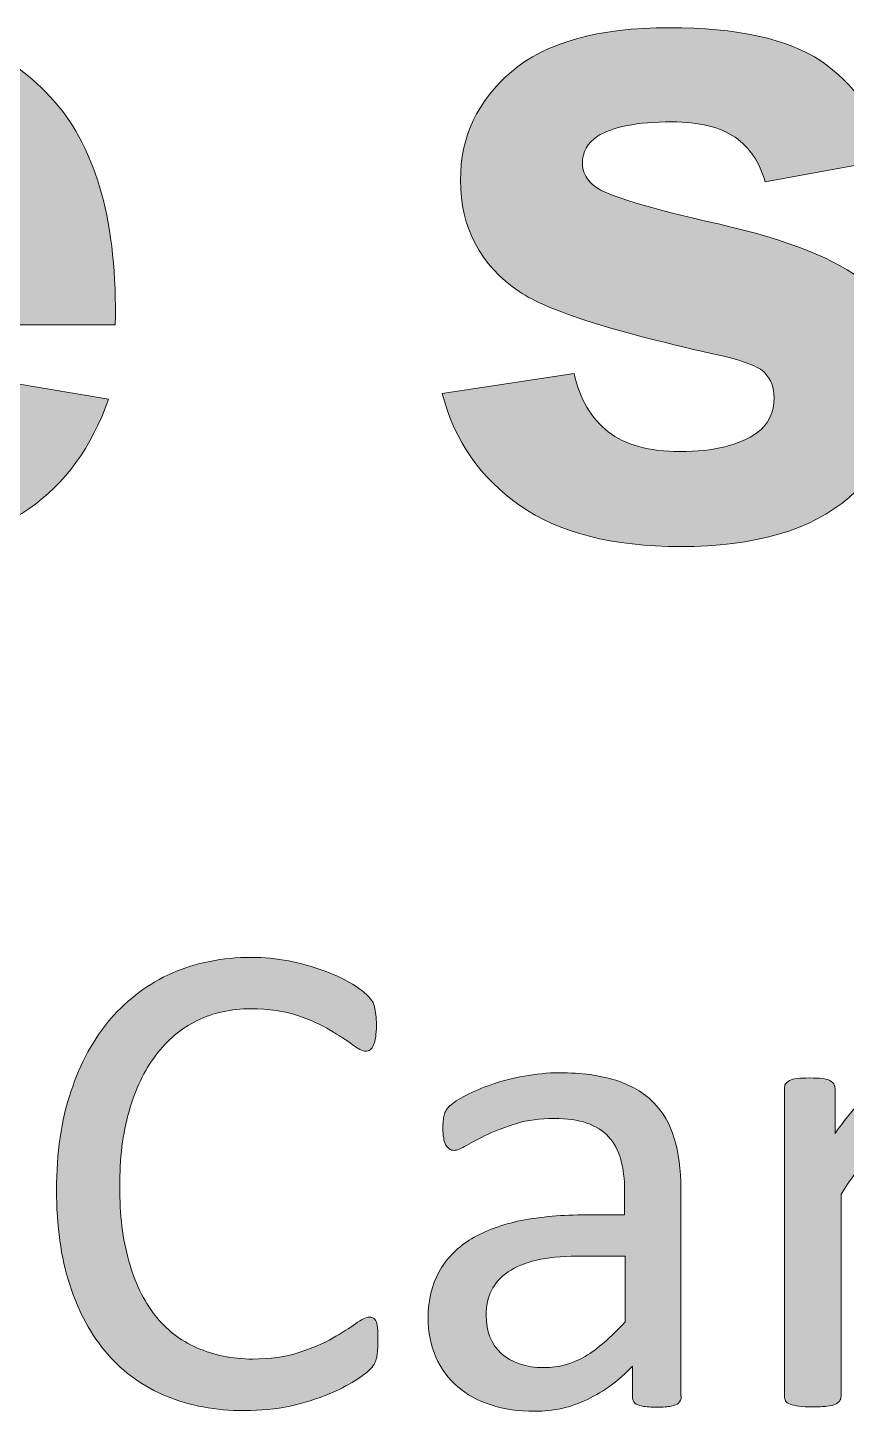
# Model space of a CAD drawing. Header units: inches. Extents: x 247 to 2765, y -1897 to -1110.
# Drawn here: x 1588.66 to 1593.27, y -1164.37 to -1156.57 of the extents above; entities that cross this region are included whole.
import ezdxf

# ---------------------------------------------------------------- set-up
doc = ezdxf.new("R2010")
doc.units = ezdxf.units.IN
doc.header["$MEASUREMENT"] = 0
doc.layers.add('Layer 1', color=7, linetype='Continuous')

# ---------------------------------------------------------------- blocks, each defined once
blk = doc.blocks.new('block 149')
at = {"layer": 'Layer 1', "true_color": 0x020302}
h = blk.add_hatch(color=98, dxfattribs=at)
h.dxf.hatch_style = 2
edge = h.paths.add_edge_path()
edge.add_spline(control_points=[(1590.633, -1163.9837), (1590.633, -1164.0047), (1590.6323, -1164.0213), (1590.6309, -1164.0371), (1590.6295, -1164.0523), (1590.6275, -1164.0661), (1590.6244, -1164.0778), (1590.6199, -1164.0892), (1590.6171, -1164.0998), (1590.6116, -1164.1081), (1590.6054, -1164.116), (1590.5978, -1164.1281), (1590.5847, -1164.1412), (1590.5723, -1164.1543), (1590.5448, -1164.1736), (1590.5038, -1164.1997), (1590.4638, -1164.2266), (1590.4108, -1164.2518), (1590.3494, -1164.2779), (1590.2881, -1164.3024), (1590.2185, -1164.3248), (1590.1393, -1164.3424), (1590.0587, -1164.3596), (1589.9732, -1164.3682), (1589.8802, -1164.3682), (1589.7183, -1164.3682), (1589.5722, -1164.341), (1589.4427, -1164.2872), (1589.3125, -1164.2335), (1589.2002, -1164.1543), (1589.1106, -1164.0488), (1589.0176, -1163.9434), (1588.9473, -1163.8132), (1588.8973, -1163.6582), (1588.847, -1163.5038), (1588.8229, -1163.3268), (1588.8229, -1163.1235), (1588.8229, -1162.9168), (1588.8491, -1162.7321), (1588.9039, -1162.5709), (1588.9556, -1162.409), (1589.0317, -1162.2719), (1589.1282, -1162.1589), (1589.2239, -1162.0486), (1589.3411, -1161.9611), (1589.4734, -1161.9019), (1589.6077, -1161.8433), (1589.7569, -1161.8137), (1589.9202, -1161.8137), (1589.9918, -1161.8137), (1590.0618, -1161.8206), (1590.1307, -1161.8336), (1590.1979, -1161.8474), (1590.2616, -1161.864), (1590.3195, -1161.8853), (1590.377, -1161.906), (1590.429, -1161.9294), (1590.4738, -1161.9553), (1590.5193, -1161.9818), (1590.5503, -1162.0059), (1590.5679, -1162.0217), (1590.5854, -1162.039), (1590.5968, -1162.0521), (1590.6027, -1162.0617), (1590.6082, -1162.0689), (1590.6113, -1162.081), (1590.6144, -1162.0934), (1590.6178, -1162.1058), (1590.6206, -1162.1203), (1590.6216, -1162.1368), (1590.6237, -1162.1534), (1590.625, -1162.1733), (1590.625, -1162.1961), (1590.625, -1162.2219), (1590.6237, -1162.2436), (1590.6209, -1162.2615), (1590.6182, -1162.2812), (1590.614, -1162.2967), (1590.6092, -1162.307), (1590.6044, -1162.3187), (1590.5989, -1162.3294), (1590.5906, -1162.3339), (1590.5834, -1162.3415), (1590.5747, -1162.3428), (1590.5644, -1162.3428), (1590.5465, -1162.3428), (1590.5224, -1162.3297), (1590.4893, -1162.3049), (1590.4569, -1162.2812), (1590.4149, -1162.2536), (1590.3646, -1162.2236), (1590.314, -1162.1933), (1590.253, -1162.1658), (1590.1799, -1162.141), (1590.1069, -1162.1155), (1590.0197, -1162.1031), (1589.9178, -1162.1031), (1589.8072, -1162.1031), (1589.7045, -1162.1254), (1589.6149, -1162.1695), (1589.524, -1162.2143), (1589.4458, -1162.2798), (1589.3821, -1162.3652), (1589.3173, -1162.4514), (1589.267, -1162.5568), (1589.2312, -1162.6815), (1589.1953, -1162.8048), (1589.1788, -1162.9468), (1589.1788, -1163.1066), (1589.1788, -1163.263), (1589.1953, -1163.4043), (1589.2305, -1163.5255), (1589.2642, -1163.6468), (1589.3125, -1163.7481), (1589.3772, -1163.8301), (1589.4413, -1163.9107), (1589.5185, -1163.9734), (1589.6129, -1164.0137), (1589.7059, -1164.055), (1589.8113, -1164.0778), (1589.9284, -1164.0778), (1590.027, -1164.0778), (1590.1138, -1164.0654), (1590.1882, -1164.0409), (1590.2626, -1164.0182), (1590.3267, -1163.9896), (1590.3784, -1163.9603), (1590.4297, -1163.9307), (1590.4738, -1163.9031), (1590.5069, -1163.8783), (1590.5403, -1163.8545), (1590.5672, -1163.8418), (1590.5865, -1163.8418), (1590.5951, -1163.8418), (1590.603, -1163.8439), (1590.6095, -1163.8473), (1590.6161, -1163.8514), (1590.6202, -1163.859), (1590.6247, -1163.8697), (1590.6292, -1163.88), (1590.6319, -1163.8948), (1590.6326, -1163.9155), (1590.6323, -1163.9321), (1590.633, -1163.9538), (1590.633, -1163.9837)], knot_values=[0, 0, 0, 0, 1, 1, 1, 2, 2, 2, 3, 3, 3, 4, 4, 4, 5, 5, 5, 6, 6, 6, 7, 7, 7, 8, 8, 8, 9, 9, 9, 10, 10, 10, 11, 11, 11, 12, 12, 12, 13, 13, 13, 14, 14, 14, 15, 15, 15, 16, 16, 16, 17, 17, 17, 18, 18, 18, 19, 19, 19, 20, 20, 20, 21, 21, 21, 22, 22, 22, 23, 23, 23, 24, 24, 24, 25, 25, 25, 26, 26, 26, 27, 27, 27, 28, 28, 28, 29, 29, 29, 30, 30, 30, 31, 31, 31, 32, 32, 32, 33, 33, 33, 34, 34, 34, 35, 35, 35, 36, 36, 36, 37, 37, 37, 38, 38, 38, 39, 39, 39, 40, 40, 40, 41, 41, 41, 42, 42, 42, 43, 43, 43, 44, 44, 44, 45, 45, 45, 46, 46, 46, 47, 47, 47, 48, 48, 48, 48], degree=3, periodic=1)
h = blk.add_hatch(color=98, dxfattribs=at)
h.dxf.hatch_style = 2
edge = h.paths.add_edge_path()
edge.add_spline(control_points=[(1592.3428, -1164.2897), (1592.3428, -1164.3048), (1592.3366, -1164.3165), (1592.3269, -1164.3262), (1592.3173, -1164.3334), (1592.3035, -1164.3389), (1592.2849, -1164.3434), (1592.267, -1164.3468), (1592.2408, -1164.3489), (1592.205, -1164.3489), (1592.1719, -1164.3489), (1592.145, -1164.3468), (1592.1244, -1164.3434), (1592.1037, -1164.3389), (1592.0892, -1164.3338), (1592.0809, -1164.3262), (1592.0727, -1164.3179), (1592.0679, -1164.3048), (1592.0679, -1164.2897), (1592.0679, -1164.2897), (1592.0679, -1164.1174), (1592.0679, -1164.1174), (1591.9921, -1164.1984), (1591.908, -1164.26), (1591.8143, -1164.3048), (1591.7199, -1164.3503), (1591.6227, -1164.3723), (1591.518, -1164.3723), (1591.4264, -1164.3723), (1591.3444, -1164.3606), (1591.2707, -1164.3362), (1591.1969, -1164.3127), (1591.1329, -1164.2776), (1591.0819, -1164.2328), (1591.0305, -1164.1877), (1590.9888, -1164.1336), (1590.9599, -1164.0664), (1590.931, -1164.0006), (1590.9165, -1163.9265), (1590.9165, -1163.8432), (1590.9165, -1163.7453), (1590.9372, -1163.6595), (1590.9771, -1163.5886), (1591.0157, -1163.5162), (1591.0729, -1163.4563), (1591.1473, -1163.4084), (1591.2217, -1163.3609), (1591.3134, -1163.3264), (1591.4205, -1163.3009), (1591.5283, -1163.2782), (1591.6496, -1163.2654), (1591.784, -1163.2654), (1591.784, -1163.2654), (1592.0234, -1163.2654), (1592.0234, -1163.2654), (1592.0234, -1163.2654), (1592.0234, -1163.1297), (1592.0234, -1163.1297), (1592.0234, -1163.0635), (1592.0162, -1163.0046), (1592.0017, -1162.9526), (1591.9879, -1162.9013), (1591.9648, -1162.8579), (1591.9335, -1162.8251), (1591.9018, -1162.7907), (1591.8615, -1162.7652), (1591.8108, -1162.7473), (1591.7599, -1162.7297), (1591.6992, -1162.7218), (1591.6265, -1162.7218), (1591.5476, -1162.7218), (1591.4774, -1162.7304), (1591.4154, -1162.75), (1591.352, -1162.769), (1591.2982, -1162.7883), (1591.2514, -1162.8117), (1591.2038, -1162.8338), (1591.1652, -1162.8548), (1591.1335, -1162.8737), (1591.1018, -1162.8923), (1591.0791, -1162.9013), (1591.0633, -1162.9013), (1591.0536, -1162.9013), (1591.0433, -1162.8989), (1591.0364, -1162.8937), (1591.0292, -1162.8878), (1591.0219, -1162.881), (1591.0164, -1162.8713), (1591.0088, -1162.861), (1591.0061, -1162.8479), (1591.004, -1162.8313), (1591.0006, -1162.8155), (1590.9992, -1162.7976), (1590.9992, -1162.7797), (1590.9992, -1162.7463), (1591.0019, -1162.7218), (1591.0064, -1162.7022), (1591.0106, -1162.6836), (1591.0216, -1162.6656), (1591.0388, -1162.6505), (1591.0574, -1162.6336), (1591.087, -1162.6136), (1591.1294, -1162.5919), (1591.1711, -1162.5692), (1591.2207, -1162.5485), (1591.2762, -1162.5296), (1591.3303, -1162.5099), (1591.3909, -1162.4941), (1591.457, -1162.4827), (1591.5232, -1162.4717), (1591.5886, -1162.4638), (1591.6555, -1162.4638), (1591.7809, -1162.4638), (1591.8863, -1162.4782), (1591.9738, -1162.5065), (1592.0613, -1162.5347), (1592.1306, -1162.5761), (1592.1864, -1162.6312), (1592.2398, -1162.6849), (1592.2797, -1162.7538), (1592.3035, -1162.8338), (1592.328, -1162.9147), (1592.3404, -1163.0088), (1592.3404, -1163.118), (1592.3404, -1163.118), (1592.3404, -1164.2869), (1592.3404, -1164.2869), (1592.3404, -1164.2869), (1592.3417, -1164.2869), (1592.3417, -1164.2869), (1592.3417, -1164.2869), (1592.3417, -1164.289), (1592.3417, -1164.289), (1592.3417, -1164.289), (1592.3428, -1164.289), (1592.3428, -1164.289), (1592.3428, -1164.289), (1592.3428, -1164.2897), (1592.3428, -1164.2897)], knot_values=[0, 0, 0, 0, 1, 1, 1, 2, 2, 2, 3, 3, 3, 4, 4, 4, 5, 5, 5, 6, 6, 6, 7, 7, 7, 8, 8, 8, 9, 9, 9, 10, 10, 10, 11, 11, 11, 12, 12, 12, 13, 13, 13, 14, 14, 14, 15, 15, 15, 16, 16, 16, 17, 17, 17, 18, 18, 18, 19, 19, 19, 20, 20, 20, 21, 21, 21, 22, 22, 22, 23, 23, 23, 24, 24, 24, 25, 25, 25, 26, 26, 26, 27, 27, 27, 28, 28, 28, 29, 29, 29, 30, 30, 30, 31, 31, 31, 32, 32, 32, 33, 33, 33, 34, 34, 34, 35, 35, 35, 36, 36, 36, 37, 37, 37, 38, 38, 38, 39, 39, 39, 40, 40, 40, 41, 41, 41, 42, 42, 42, 43, 43, 43, 44, 44, 44, 45, 45, 45, 46, 46, 46, 46], degree=3, periodic=1)
edge = h.paths.add_edge_path()
edge.add_spline(control_points=[(1592.0269, -1163.498), (1592.0269, -1163.498), (1591.7547, -1163.498), (1591.7547, -1163.498), (1591.6672, -1163.498), (1591.5914, -1163.5056), (1591.527, -1163.5204), (1591.4622, -1163.5355), (1591.4091, -1163.5569), (1591.3671, -1163.5865), (1591.3244, -1163.6148), (1591.2934, -1163.6513), (1591.2734, -1163.6916), (1591.2527, -1163.7305), (1591.2438, -1163.7774), (1591.2438, -1163.8311), (1591.2438, -1163.9214), (1591.2713, -1163.993), (1591.3285, -1164.0457), (1591.3857, -1164.0978), (1591.4663, -1164.126), (1591.569, -1164.126), (1591.6517, -1164.126), (1591.7302, -1164.1053), (1591.8005, -1164.0626), (1591.8722, -1164.0206), (1591.9466, -1163.9548), (1592.0258, -1163.868), (1592.0258, -1163.868), (1592.0258, -1163.4983), (1592.0258, -1163.4983), (1592.0258, -1163.4983), (1592.0269, -1163.498), (1592.0269, -1163.498), (1592.0269, -1163.498), (1592.0269, -1163.498), (1592.0269, -1163.498)], knot_values=[0, 0, 0, 0, 1, 1, 1, 2, 2, 2, 3, 3, 3, 4, 4, 4, 5, 5, 5, 6, 6, 6, 7, 7, 7, 8, 8, 8, 9, 9, 9, 10, 10, 10, 11, 11, 11, 12, 12, 12, 12], degree=3, periodic=1)
h = blk.add_hatch(color=98, dxfattribs=at)
h.dxf.hatch_style = 2
edge = h.paths.add_edge_path()
edge.add_spline(control_points=[(1593.9403, -1162.668), (1593.9403, -1162.6963), (1593.9396, -1162.7194), (1593.9382, -1162.7397), (1593.9368, -1162.759), (1593.9341, -1162.7742), (1593.9306, -1162.7845), (1593.9265, -1162.7952), (1593.9223, -1162.8038), (1593.9161, -1162.8096), (1593.9089, -1162.8155), (1593.9027, -1162.8172), (1593.8927, -1162.8172), (1593.8824, -1162.8172), (1593.8703, -1162.8145), (1593.8555, -1162.8096), (1593.841, -1162.8024), (1593.8238, -1162.7983), (1593.8052, -1162.7907), (1593.7856, -1162.7852), (1593.7659, -1162.7807), (1593.7425, -1162.7748), (1593.7184, -1162.77), (1593.6936, -1162.7676), (1593.6671, -1162.7676), (1593.6343, -1162.7676), (1593.6026, -1162.7738), (1593.5723, -1162.7869), (1593.5399, -1162.8), (1593.5076, -1162.8207), (1593.4748, -1162.8503), (1593.4407, -1162.8799), (1593.4056, -1162.9192), (1593.3677, -1162.9674), (1593.3312, -1163.0184), (1593.2878, -1163.0777), (1593.243, -1163.1483), (1593.243, -1163.1483), (1593.243, -1164.2876), (1593.243, -1164.2876), (1593.243, -1164.2979), (1593.2399, -1164.3072), (1593.2354, -1164.3138), (1593.2306, -1164.3203), (1593.222, -1164.3269), (1593.2109, -1164.3317), (1593.1996, -1164.3382), (1593.1837, -1164.3406), (1593.1627, -1164.3434), (1593.1417, -1164.3462), (1593.1155, -1164.3475), (1593.0831, -1164.3475), (1593.0514, -1164.3475), (1593.0266, -1164.3462), (1593.0053, -1164.3434), (1592.9839, -1164.3413), (1592.9684, -1164.3358), (1592.9557, -1164.3317), (1592.9436, -1164.3272), (1592.9336, -1164.3207), (1592.9305, -1164.3138), (1592.9267, -1164.3062), (1592.924, -1164.2979), (1592.924, -1164.2876), (1592.924, -1164.2876), (1592.924, -1162.5533), (1592.924, -1162.5533), (1592.924, -1162.5433), (1592.9253, -1162.534), (1592.9298, -1162.5271), (1592.9343, -1162.5206), (1592.9412, -1162.5151), (1592.9522, -1162.5079), (1592.9632, -1162.502), (1592.9777, -1162.4982), (1592.9963, -1162.4961), (1593.0149, -1162.4941), (1593.0376, -1162.4934), (1593.0673, -1162.4934), (1593.0955, -1162.4934), (1593.1186, -1162.4941), (1593.1365, -1162.4961), (1593.1568, -1162.4986), (1593.1706, -1162.5037), (1593.1799, -1162.5079), (1593.1903, -1162.5151), (1593.1989, -1162.5203), (1593.2023, -1162.5271), (1593.2061, -1162.5347), (1593.2089, -1162.5433), (1593.2089, -1162.5533), (1593.2089, -1162.5533), (1593.2089, -1162.8055), (1593.2089, -1162.8055), (1593.2574, -1162.7376), (1593.3022, -1162.6808), (1593.3436, -1162.6367), (1593.3846, -1162.5933), (1593.4242, -1162.5582), (1593.4621, -1162.534), (1593.4989, -1162.5085), (1593.5365, -1162.4913), (1593.5727, -1162.4817), (1593.6095, -1162.4741), (1593.6457, -1162.4672), (1593.6833, -1162.4672), (1593.7005, -1162.4672), (1593.7201, -1162.4686), (1593.7404, -1162.4717), (1593.7625, -1162.4731), (1593.7839, -1162.4775), (1593.8066, -1162.481), (1593.829, -1162.4875), (1593.8507, -1162.492), (1593.8696, -1162.4982), (1593.8886, -1162.5058), (1593.9013, -1162.5113), (1593.9093, -1162.5189), (1593.9168, -1162.5251), (1593.9217, -1162.5309), (1593.9244, -1162.5375), (1593.9275, -1162.543), (1593.9296, -1162.5506), (1593.932, -1162.5595), (1593.9334, -1162.5678), (1593.9354, -1162.5819), (1593.9361, -1162.5981), (1593.9368, -1162.6143), (1593.9403, -1162.6391), (1593.9403, -1162.668)], knot_values=[0, 0, 0, 0, 1, 1, 1, 2, 2, 2, 3, 3, 3, 4, 4, 4, 5, 5, 5, 6, 6, 6, 7, 7, 7, 8, 8, 8, 9, 9, 9, 10, 10, 10, 11, 11, 11, 12, 12, 12, 13, 13, 13, 14, 14, 14, 15, 15, 15, 16, 16, 16, 17, 17, 17, 18, 18, 18, 19, 19, 19, 20, 20, 20, 21, 21, 21, 22, 22, 22, 23, 23, 23, 24, 24, 24, 25, 25, 25, 26, 26, 26, 27, 27, 27, 28, 28, 28, 29, 29, 29, 30, 30, 30, 31, 31, 31, 32, 32, 32, 33, 33, 33, 34, 34, 34, 35, 35, 35, 36, 36, 36, 37, 37, 37, 38, 38, 38, 39, 39, 39, 40, 40, 40, 41, 41, 41, 42, 42, 42, 43, 43, 43, 43], degree=3, periodic=1)
at = {"layer": 'Layer 1', "lineweight": 0}
for points, knots in [([(1590.633, -1163.9837), (1590.633, -1164.0047), (1590.6323, -1164.0213), (1590.6309, -1164.0371), (1590.6295, -1164.0523), (1590.6275, -1164.0661), (1590.6244, -1164.0778), (1590.6199, -1164.0892), (1590.6171, -1164.0998), (1590.6116, -1164.1081), (1590.6054, -1164.116), (1590.5978, -1164.1281), (1590.5847, -1164.1412), (1590.5723, -1164.1543), (1590.5448, -1164.1736), (1590.5038, -1164.1997), (1590.4638, -1164.2266), (1590.4108, -1164.2518), (1590.3494, -1164.2779), (1590.2881, -1164.3024), (1590.2185, -1164.3248), (1590.1393, -1164.3424), (1590.0587, -1164.3596), (1589.9732, -1164.3682), (1589.8802, -1164.3682), (1589.7183, -1164.3682), (1589.5722, -1164.341), (1589.4427, -1164.2872), (1589.3125, -1164.2335), (1589.2002, -1164.1543), (1589.1106, -1164.0488), (1589.0176, -1163.9434), (1588.9473, -1163.8132), (1588.8973, -1163.6582), (1588.847, -1163.5038), (1588.8229, -1163.3268), (1588.8229, -1163.1235), (1588.8229, -1162.9168), (1588.8491, -1162.7321), (1588.9039, -1162.5709), (1588.9556, -1162.409), (1589.0317, -1162.2719), (1589.1282, -1162.1589), (1589.2239, -1162.0486), (1589.3411, -1161.9611), (1589.4734, -1161.9019), (1589.6077, -1161.8433), (1589.7569, -1161.8137), (1589.9202, -1161.8137), (1589.9918, -1161.8137), (1590.0618, -1161.8206), (1590.1307, -1161.8336), (1590.1979, -1161.8474), (1590.2616, -1161.864), (1590.3195, -1161.8853), (1590.377, -1161.906), (1590.429, -1161.9294), (1590.4738, -1161.9553), (1590.5193, -1161.9818), (1590.5503, -1162.0059), (1590.5679, -1162.0217), (1590.5854, -1162.039), (1590.5968, -1162.0521), (1590.6027, -1162.0617), (1590.6082, -1162.0689), (1590.6113, -1162.081), (1590.6144, -1162.0934), (1590.6178, -1162.1058), (1590.6206, -1162.1203), (1590.6216, -1162.1368), (1590.6237, -1162.1534), (1590.625, -1162.1733), (1590.625, -1162.1961), (1590.625, -1162.2219), (1590.6237, -1162.2436), (1590.6209, -1162.2615), (1590.6182, -1162.2812), (1590.614, -1162.2967), (1590.6092, -1162.307), (1590.6044, -1162.3187), (1590.5989, -1162.3294), (1590.5906, -1162.3339), (1590.5834, -1162.3415), (1590.5747, -1162.3428), (1590.5644, -1162.3428), (1590.5465, -1162.3428), (1590.5224, -1162.3297), (1590.4893, -1162.3049), (1590.4569, -1162.2812), (1590.4149, -1162.2536), (1590.3646, -1162.2236), (1590.314, -1162.1933), (1590.253, -1162.1658), (1590.1799, -1162.141), (1590.1069, -1162.1155), (1590.0197, -1162.1031), (1589.9178, -1162.1031), (1589.8072, -1162.1031), (1589.7045, -1162.1254), (1589.6149, -1162.1695), (1589.524, -1162.2143), (1589.4458, -1162.2798), (1589.3821, -1162.3652), (1589.3173, -1162.4514), (1589.267, -1162.5568), (1589.2312, -1162.6815), (1589.1953, -1162.8048), (1589.1788, -1162.9468), (1589.1788, -1163.1066), (1589.1788, -1163.263), (1589.1953, -1163.4043), (1589.2305, -1163.5255), (1589.2642, -1163.6468), (1589.3125, -1163.7481), (1589.3772, -1163.8301), (1589.4413, -1163.9107), (1589.5185, -1163.9734), (1589.6129, -1164.0137), (1589.7059, -1164.055), (1589.8113, -1164.0778), (1589.9284, -1164.0778), (1590.027, -1164.0778), (1590.1138, -1164.0654), (1590.1882, -1164.0409), (1590.2626, -1164.0182), (1590.3267, -1163.9896), (1590.3784, -1163.9603), (1590.4297, -1163.9307), (1590.4738, -1163.9031), (1590.5069, -1163.8783), (1590.5403, -1163.8545), (1590.5672, -1163.8418), (1590.5865, -1163.8418), (1590.5951, -1163.8418), (1590.603, -1163.8439), (1590.6095, -1163.8473), (1590.6161, -1163.8514), (1590.6202, -1163.859), (1590.6247, -1163.8697), (1590.6292, -1163.88), (1590.6319, -1163.8948), (1590.6326, -1163.9155), (1590.6323, -1163.9321), (1590.633, -1163.9538), (1590.633, -1163.9837)], [0, 0, 0, 0, 1, 1, 1, 2, 2, 2, 3, 3, 3, 4, 4, 4, 5, 5, 5, 6, 6, 6, 7, 7, 7, 8, 8, 8, 9, 9, 9, 10, 10, 10, 11, 11, 11, 12, 12, 12, 13, 13, 13, 14, 14, 14, 15, 15, 15, 16, 16, 16, 17, 17, 17, 18, 18, 18, 19, 19, 19, 20, 20, 20, 21, 21, 21, 22, 22, 22, 23, 23, 23, 24, 24, 24, 25, 25, 25, 26, 26, 26, 27, 27, 27, 28, 28, 28, 29, 29, 29, 30, 30, 30, 31, 31, 31, 32, 32, 32, 33, 33, 33, 34, 34, 34, 35, 35, 35, 36, 36, 36, 37, 37, 37, 38, 38, 38, 39, 39, 39, 40, 40, 40, 41, 41, 41, 42, 42, 42, 43, 43, 43, 44, 44, 44, 45, 45, 45, 46, 46, 46, 47, 47, 47, 48, 48, 48, 48]), ([(1592.3428, -1164.2897), (1592.3428, -1164.3048), (1592.3366, -1164.3165), (1592.3269, -1164.3262), (1592.3173, -1164.3334), (1592.3035, -1164.3389), (1592.2849, -1164.3434), (1592.267, -1164.3468), (1592.2408, -1164.3489), (1592.205, -1164.3489), (1592.1719, -1164.3489), (1592.145, -1164.3468), (1592.1244, -1164.3434), (1592.1037, -1164.3389), (1592.0892, -1164.3338), (1592.0809, -1164.3262), (1592.0727, -1164.3179), (1592.0679, -1164.3048), (1592.0679, -1164.2897), (1592.0679, -1164.2897), (1592.0679, -1164.1174), (1592.0679, -1164.1174), (1591.9921, -1164.1984), (1591.908, -1164.26), (1591.8143, -1164.3048), (1591.7199, -1164.3503), (1591.6227, -1164.3723), (1591.518, -1164.3723), (1591.4264, -1164.3723), (1591.3444, -1164.3606), (1591.2707, -1164.3362), (1591.1969, -1164.3127), (1591.1329, -1164.2776), (1591.0819, -1164.2328), (1591.0305, -1164.1877), (1590.9888, -1164.1336), (1590.9599, -1164.0664), (1590.931, -1164.0006), (1590.9165, -1163.9265), (1590.9165, -1163.8432), (1590.9165, -1163.7453), (1590.9372, -1163.6595), (1590.9771, -1163.5886), (1591.0157, -1163.5162), (1591.0729, -1163.4563), (1591.1473, -1163.4084), (1591.2217, -1163.3609), (1591.3134, -1163.3264), (1591.4205, -1163.3009), (1591.5283, -1163.2782), (1591.6496, -1163.2654), (1591.784, -1163.2654), (1591.784, -1163.2654), (1592.0234, -1163.2654), (1592.0234, -1163.2654), (1592.0234, -1163.2654), (1592.0234, -1163.1297), (1592.0234, -1163.1297), (1592.0234, -1163.0635), (1592.0162, -1163.0046), (1592.0017, -1162.9526), (1591.9879, -1162.9013), (1591.9648, -1162.8579), (1591.9335, -1162.8251), (1591.9018, -1162.7907), (1591.8615, -1162.7652), (1591.8108, -1162.7473), (1591.7599, -1162.7297), (1591.6992, -1162.7218), (1591.6265, -1162.7218), (1591.5476, -1162.7218), (1591.4774, -1162.7304), (1591.4154, -1162.75), (1591.352, -1162.769), (1591.2982, -1162.7883), (1591.2514, -1162.8117), (1591.2038, -1162.8338), (1591.1652, -1162.8548), (1591.1335, -1162.8737), (1591.1018, -1162.8923), (1591.0791, -1162.9013), (1591.0633, -1162.9013), (1591.0536, -1162.9013), (1591.0433, -1162.8989), (1591.0364, -1162.8937), (1591.0292, -1162.8878), (1591.0219, -1162.881), (1591.0164, -1162.8713), (1591.0088, -1162.861), (1591.0061, -1162.8479), (1591.004, -1162.8313), (1591.0006, -1162.8155), (1590.9992, -1162.7976), (1590.9992, -1162.7797), (1590.9992, -1162.7463), (1591.0019, -1162.7218), (1591.0064, -1162.7022), (1591.0106, -1162.6836), (1591.0216, -1162.6656), (1591.0388, -1162.6505), (1591.0574, -1162.6336), (1591.087, -1162.6136), (1591.1294, -1162.5919), (1591.1711, -1162.5692), (1591.2207, -1162.5485), (1591.2762, -1162.5296), (1591.3303, -1162.5099), (1591.3909, -1162.4941), (1591.457, -1162.4827), (1591.5232, -1162.4717), (1591.5886, -1162.4638), (1591.6555, -1162.4638), (1591.7809, -1162.4638), (1591.8863, -1162.4782), (1591.9738, -1162.5065), (1592.0613, -1162.5347), (1592.1306, -1162.5761), (1592.1864, -1162.6312), (1592.2398, -1162.6849), (1592.2797, -1162.7538), (1592.3035, -1162.8338), (1592.328, -1162.9147), (1592.3404, -1163.0088), (1592.3404, -1163.118), (1592.3404, -1163.118), (1592.3404, -1164.2869), (1592.3404, -1164.2869), (1592.3404, -1164.2869), (1592.3417, -1164.2869), (1592.3417, -1164.2869), (1592.3417, -1164.2869), (1592.3417, -1164.289), (1592.3417, -1164.289), (1592.3417, -1164.289), (1592.3428, -1164.289), (1592.3428, -1164.289), (1592.3428, -1164.289), (1592.3428, -1164.2897), (1592.3428, -1164.2897)], [0, 0, 0, 0, 1, 1, 1, 2, 2, 2, 3, 3, 3, 4, 4, 4, 5, 5, 5, 6, 6, 6, 7, 7, 7, 8, 8, 8, 9, 9, 9, 10, 10, 10, 11, 11, 11, 12, 12, 12, 13, 13, 13, 14, 14, 14, 15, 15, 15, 16, 16, 16, 17, 17, 17, 18, 18, 18, 19, 19, 19, 20, 20, 20, 21, 21, 21, 22, 22, 22, 23, 23, 23, 24, 24, 24, 25, 25, 25, 26, 26, 26, 27, 27, 27, 28, 28, 28, 29, 29, 29, 30, 30, 30, 31, 31, 31, 32, 32, 32, 33, 33, 33, 34, 34, 34, 35, 35, 35, 36, 36, 36, 37, 37, 37, 38, 38, 38, 39, 39, 39, 40, 40, 40, 41, 41, 41, 42, 42, 42, 43, 43, 43, 44, 44, 44, 45, 45, 45, 46, 46, 46, 46]), ([(1593.9403, -1162.668), (1593.9403, -1162.6963), (1593.9396, -1162.7194), (1593.9382, -1162.7397), (1593.9368, -1162.759), (1593.9341, -1162.7742), (1593.9306, -1162.7845), (1593.9265, -1162.7952), (1593.9223, -1162.8038), (1593.9161, -1162.8096), (1593.9089, -1162.8155), (1593.9027, -1162.8172), (1593.8927, -1162.8172), (1593.8824, -1162.8172), (1593.8703, -1162.8145), (1593.8555, -1162.8096), (1593.841, -1162.8024), (1593.8238, -1162.7983), (1593.8052, -1162.7907), (1593.7856, -1162.7852), (1593.7659, -1162.7807), (1593.7425, -1162.7748), (1593.7184, -1162.77), (1593.6936, -1162.7676), (1593.6671, -1162.7676), (1593.6343, -1162.7676), (1593.6026, -1162.7738), (1593.5723, -1162.7869), (1593.5399, -1162.8), (1593.5076, -1162.8207), (1593.4748, -1162.8503), (1593.4407, -1162.8799), (1593.4056, -1162.9192), (1593.3677, -1162.9674), (1593.3312, -1163.0184), (1593.2878, -1163.0777), (1593.243, -1163.1483), (1593.243, -1163.1483), (1593.243, -1164.2876), (1593.243, -1164.2876), (1593.243, -1164.2979), (1593.2399, -1164.3072), (1593.2354, -1164.3138), (1593.2306, -1164.3203), (1593.222, -1164.3269), (1593.2109, -1164.3317), (1593.1996, -1164.3382), (1593.1837, -1164.3406), (1593.1627, -1164.3434), (1593.1417, -1164.3462), (1593.1155, -1164.3475), (1593.0831, -1164.3475), (1593.0514, -1164.3475), (1593.0266, -1164.3462), (1593.0053, -1164.3434), (1592.9839, -1164.3413), (1592.9684, -1164.3358), (1592.9557, -1164.3317), (1592.9436, -1164.3272), (1592.9336, -1164.3207), (1592.9305, -1164.3138), (1592.9267, -1164.3062), (1592.924, -1164.2979), (1592.924, -1164.2876), (1592.924, -1164.2876), (1592.924, -1162.5533), (1592.924, -1162.5533), (1592.924, -1162.5433), (1592.9253, -1162.534), (1592.9298, -1162.5271), (1592.9343, -1162.5206), (1592.9412, -1162.5151), (1592.9522, -1162.5079), (1592.9632, -1162.502), (1592.9777, -1162.4982), (1592.9963, -1162.4961), (1593.0149, -1162.4941), (1593.0376, -1162.4934), (1593.0673, -1162.4934), (1593.0955, -1162.4934), (1593.1186, -1162.4941), (1593.1365, -1162.4961), (1593.1568, -1162.4986), (1593.1706, -1162.5037), (1593.1799, -1162.5079), (1593.1903, -1162.5151), (1593.1989, -1162.5203), (1593.2023, -1162.5271), (1593.2061, -1162.5347), (1593.2089, -1162.5433), (1593.2089, -1162.5533), (1593.2089, -1162.5533), (1593.2089, -1162.8055), (1593.2089, -1162.8055), (1593.2574, -1162.7376), (1593.3022, -1162.6808), (1593.3436, -1162.6367), (1593.3846, -1162.5933), (1593.4242, -1162.5582), (1593.4621, -1162.534), (1593.4989, -1162.5085), (1593.5365, -1162.4913), (1593.5727, -1162.4817), (1593.6095, -1162.4741), (1593.6457, -1162.4672), (1593.6833, -1162.4672), (1593.7005, -1162.4672), (1593.7201, -1162.4686), (1593.7404, -1162.4717), (1593.7625, -1162.4731), (1593.7839, -1162.4775), (1593.8066, -1162.481), (1593.829, -1162.4875), (1593.8507, -1162.492), (1593.8696, -1162.4982), (1593.8886, -1162.5058), (1593.9013, -1162.5113), (1593.9093, -1162.5189), (1593.9168, -1162.5251), (1593.9217, -1162.5309), (1593.9244, -1162.5375), (1593.9275, -1162.543), (1593.9296, -1162.5506), (1593.932, -1162.5595), (1593.9334, -1162.5678), (1593.9354, -1162.5819), (1593.9361, -1162.5981), (1593.9368, -1162.6143), (1593.9403, -1162.6391), (1593.9403, -1162.668)], [0, 0, 0, 0, 1, 1, 1, 2, 2, 2, 3, 3, 3, 4, 4, 4, 5, 5, 5, 6, 6, 6, 7, 7, 7, 8, 8, 8, 9, 9, 9, 10, 10, 10, 11, 11, 11, 12, 12, 12, 13, 13, 13, 14, 14, 14, 15, 15, 15, 16, 16, 16, 17, 17, 17, 18, 18, 18, 19, 19, 19, 20, 20, 20, 21, 21, 21, 22, 22, 22, 23, 23, 23, 24, 24, 24, 25, 25, 25, 26, 26, 26, 27, 27, 27, 28, 28, 28, 29, 29, 29, 30, 30, 30, 31, 31, 31, 32, 32, 32, 33, 33, 33, 34, 34, 34, 35, 35, 35, 36, 36, 36, 37, 37, 37, 38, 38, 38, 39, 39, 39, 40, 40, 40, 41, 41, 41, 42, 42, 42, 43, 43, 43, 43]), ([(1592.0269, -1163.498), (1592.0269, -1163.498), (1591.7547, -1163.498), (1591.7547, -1163.498), (1591.6672, -1163.498), (1591.5914, -1163.5056), (1591.527, -1163.5204), (1591.4622, -1163.5355), (1591.4091, -1163.5569), (1591.3671, -1163.5865), (1591.3244, -1163.6148), (1591.2934, -1163.6513), (1591.2734, -1163.6916), (1591.2527, -1163.7305), (1591.2438, -1163.7774), (1591.2438, -1163.8311), (1591.2438, -1163.9214), (1591.2713, -1163.993), (1591.3285, -1164.0457), (1591.3857, -1164.0978), (1591.4663, -1164.126), (1591.569, -1164.126), (1591.6517, -1164.126), (1591.7302, -1164.1053), (1591.8005, -1164.0626), (1591.8722, -1164.0206), (1591.9466, -1163.9548), (1592.0258, -1163.868), (1592.0258, -1163.868), (1592.0258, -1163.4983), (1592.0258, -1163.4983), (1592.0258, -1163.4983), (1592.0269, -1163.498), (1592.0269, -1163.498), (1592.0269, -1163.498), (1592.0269, -1163.498), (1592.0269, -1163.498)], [0, 0, 0, 0, 1, 1, 1, 2, 2, 2, 3, 3, 3, 4, 4, 4, 5, 5, 5, 6, 6, 6, 7, 7, 7, 8, 8, 8, 9, 9, 9, 10, 10, 10, 11, 11, 11, 12, 12, 12, 12])]:
    blk.add_open_spline(points, degree=3, knots=knots, dxfattribs=at)
blk = doc.blocks.new('block 150')
at = {"layer": 'Layer 1', "true_color": 0x010202}
h = blk.add_hatch(color=98, dxfattribs=at)
h.dxf.hatch_style = 2
edge = h.paths.add_edge_path()
edge.add_spline(control_points=[(1588.3775, -1158.5425), (1588.3775, -1158.5425), (1589.1157, -1158.6676), (1589.1157, -1158.6676), (1589.02, -1158.938), (1588.8711, -1159.1441), (1588.6665, -1159.2853), (1588.4622, -1159.4252), (1588.2056, -1159.4975), (1587.8983, -1159.4975), (1587.4118, -1159.4975), (1587.0525, -1159.3384), (1586.8175, -1159.0204), (1586.6339, -1158.7644), (1586.5416, -1158.444), (1586.5416, -1158.0561), (1586.5416, -1157.5927), (1586.6628, -1157.2293), (1586.9043, -1156.9668), (1587.1472, -1156.7042), (1587.4538, -1156.573), (1587.8231, -1156.573), (1588.241, -1156.573), (1588.568, -1156.7118), (1588.8084, -1156.9854), (1589.0506, -1157.2603), (1589.1654, -1157.6827), (1589.154, -1158.2487), (1589.154, -1158.2487), (1587.2988, -1158.2487), (1587.2988, -1158.2487), (1587.305, -1158.4681), (1587.3643, -1158.639), (1587.4783, -1158.761), (1587.5923, -1158.8833), (1587.735, -1158.9446), (1587.9048, -1158.9446), (1588.0209, -1158.9446), (1588.118, -1158.9119), (1588.1973, -1158.8492), (1588.2779, -1158.7861), (1588.3372, -1158.6841), (1588.3775, -1158.5425)], knot_values=[0, 0, 0, 0, 1, 1, 1, 2, 2, 2, 3, 3, 3, 4, 4, 4, 5, 5, 5, 6, 6, 6, 7, 7, 7, 8, 8, 8, 9, 9, 9, 10, 10, 10, 11, 11, 11, 12, 12, 12, 13, 13, 13, 14, 14, 14, 14], degree=3, periodic=1)
edge = h.paths.add_edge_path()
edge.add_spline(control_points=[(1588.4192, -1157.7943), (1588.4129, -1157.5814), (1588.3585, -1157.4188), (1588.2531, -1157.3058), (1588.147, -1157.1948), (1588.0195, -1157.1383), (1587.8672, -1157.1383), (1587.706, -1157.1383), (1587.5723, -1157.1972), (1587.4669, -1157.3151), (1587.3612, -1157.4325), (1587.3105, -1157.592), (1587.3122, -1157.7929), (1587.3122, -1157.7929), (1588.4192, -1157.7943), (1588.4192, -1157.7943), (1588.4192, -1157.7943), (1588.4192, -1157.7943), (1588.4192, -1157.7943)], knot_values=[0, 0, 0, 0, 1, 1, 1, 2, 2, 2, 3, 3, 3, 4, 4, 4, 5, 5, 5, 6, 6, 6, 6], degree=3, periodic=1)
h = blk.add_hatch(color=98, dxfattribs=at)
h.dxf.hatch_style = 2
edge = h.paths.add_edge_path()
edge.add_spline(control_points=[(1590.9961, -1158.6356), (1590.9961, -1158.6356), (1591.7388, -1158.5226), (1591.7388, -1158.5226), (1591.7699, -1158.6666), (1591.8346, -1158.7758), (1591.9311, -1158.8505), (1592.0269, -1158.9253), (1592.1626, -1158.9625), (1592.3355, -1158.9625), (1592.5271, -1158.9625), (1592.6711, -1158.926), (1592.7689, -1158.8567), (1592.8344, -1158.8068), (1592.8654, -1158.742), (1592.8654, -1158.6583), (1592.8654, -1158.6021), (1592.8471, -1158.5553), (1592.8137, -1158.5184), (1592.7772, -1158.4823), (1592.6938, -1158.4513), (1592.566, -1158.4213), (1591.969, -1158.2897), (1591.59, -1158.1694), (1591.4302, -1158.0609), (1591.209, -1157.9093), (1591.0987, -1157.7009), (1591.0987, -1157.4322), (1591.0987, -1157.1893), (1591.1942, -1156.9847), (1591.3854, -1156.821), (1591.5766, -1156.6574), (1591.8739, -1156.5733), (1592.2749, -1156.5733), (1592.658, -1156.5733), (1592.9433, -1156.6364), (1593.1286, -1156.7604), (1593.3143, -1156.8851), (1593.4435, -1157.0694), (1593.5131, -1157.3133), (1593.5131, -1157.3133), (1592.8147, -1157.4415), (1592.8147, -1157.4415), (1592.7851, -1157.3326), (1592.7286, -1157.2489), (1592.6456, -1157.191), (1592.5629, -1157.1332), (1592.4437, -1157.1042), (1592.2887, -1157.1042), (1592.0933, -1157.1042), (1591.9538, -1157.1314), (1591.8694, -1157.1859), (1591.8139, -1157.2241), (1591.7857, -1157.2744), (1591.7857, -1157.3361), (1591.7857, -1157.3888), (1591.8102, -1157.4336), (1591.8594, -1157.4704), (1591.9259, -1157.5211), (1592.1574, -1157.5889), (1592.5515, -1157.6796), (1592.945, -1157.7691), (1593.2202, -1157.8783), (1593.3777, -1158.0092), (1593.532, -1158.1408), (1593.6092, -1158.3245), (1593.6092, -1158.5598), (1593.6092, -1158.8171), (1593.501, -1159.0376), (1593.2881, -1159.2212), (1593.0738, -1159.4055), (1592.7569, -1159.4979), (1592.3373, -1159.4979), (1591.9555, -1159.4979), (1591.6544, -1159.4204), (1591.4333, -1159.266), (1591.21, -1159.111), (1591.065, -1158.9008), (1590.9961, -1158.6356)], knot_values=[0, 0, 0, 0, 1, 1, 1, 2, 2, 2, 3, 3, 3, 4, 4, 4, 5, 5, 5, 6, 6, 6, 7, 7, 7, 8, 8, 8, 9, 9, 9, 10, 10, 10, 11, 11, 11, 12, 12, 12, 13, 13, 13, 14, 14, 14, 15, 15, 15, 16, 16, 16, 17, 17, 17, 18, 18, 18, 19, 19, 19, 20, 20, 20, 21, 21, 21, 22, 22, 22, 23, 23, 23, 24, 24, 24, 25, 25, 25, 26, 26, 26, 26], degree=3, periodic=1)
at = {"layer": 'Layer 1', "lineweight": 0}
for points, knots in [([(1588.3775, -1158.5425), (1588.3775, -1158.5425), (1589.1157, -1158.6676), (1589.1157, -1158.6676), (1589.02, -1158.938), (1588.8711, -1159.1441), (1588.6665, -1159.2853), (1588.4622, -1159.4252), (1588.2056, -1159.4975), (1587.8983, -1159.4975), (1587.4118, -1159.4975), (1587.0525, -1159.3384), (1586.8175, -1159.0204), (1586.6339, -1158.7644), (1586.5416, -1158.444), (1586.5416, -1158.0561), (1586.5416, -1157.5927), (1586.6628, -1157.2293), (1586.9043, -1156.9668), (1587.1472, -1156.7042), (1587.4538, -1156.573), (1587.8231, -1156.573), (1588.241, -1156.573), (1588.568, -1156.7118), (1588.8084, -1156.9854), (1589.0506, -1157.2603), (1589.1654, -1157.6827), (1589.154, -1158.2487), (1589.154, -1158.2487), (1587.2988, -1158.2487), (1587.2988, -1158.2487), (1587.305, -1158.4681), (1587.3643, -1158.639), (1587.4783, -1158.761), (1587.5923, -1158.8833), (1587.735, -1158.9446), (1587.9048, -1158.9446), (1588.0209, -1158.9446), (1588.118, -1158.9119), (1588.1973, -1158.8492), (1588.2779, -1158.7861), (1588.3372, -1158.6841), (1588.3775, -1158.5425)], [0, 0, 0, 0, 1, 1, 1, 2, 2, 2, 3, 3, 3, 4, 4, 4, 5, 5, 5, 6, 6, 6, 7, 7, 7, 8, 8, 8, 9, 9, 9, 10, 10, 10, 11, 11, 11, 12, 12, 12, 13, 13, 13, 14, 14, 14, 14]), ([(1590.9961, -1158.6356), (1590.9961, -1158.6356), (1591.7388, -1158.5226), (1591.7388, -1158.5226), (1591.7699, -1158.6666), (1591.8346, -1158.7758), (1591.9311, -1158.8505), (1592.0269, -1158.9253), (1592.1626, -1158.9625), (1592.3355, -1158.9625), (1592.5271, -1158.9625), (1592.6711, -1158.926), (1592.7689, -1158.8567), (1592.8344, -1158.8068), (1592.8654, -1158.742), (1592.8654, -1158.6583), (1592.8654, -1158.6021), (1592.8471, -1158.5553), (1592.8137, -1158.5184), (1592.7772, -1158.4823), (1592.6938, -1158.4513), (1592.566, -1158.4213), (1591.969, -1158.2897), (1591.59, -1158.1694), (1591.4302, -1158.0609), (1591.209, -1157.9093), (1591.0987, -1157.7009), (1591.0987, -1157.4322), (1591.0987, -1157.1893), (1591.1942, -1156.9847), (1591.3854, -1156.821), (1591.5766, -1156.6574), (1591.8739, -1156.5733), (1592.2749, -1156.5733), (1592.658, -1156.5733), (1592.9433, -1156.6364), (1593.1286, -1156.7604), (1593.3143, -1156.8851), (1593.4435, -1157.0694), (1593.5131, -1157.3133), (1593.5131, -1157.3133), (1592.8147, -1157.4415), (1592.8147, -1157.4415), (1592.7851, -1157.3326), (1592.7286, -1157.2489), (1592.6456, -1157.191), (1592.5629, -1157.1332), (1592.4437, -1157.1042), (1592.2887, -1157.1042), (1592.0933, -1157.1042), (1591.9538, -1157.1314), (1591.8694, -1157.1859), (1591.8139, -1157.2241), (1591.7857, -1157.2744), (1591.7857, -1157.3361), (1591.7857, -1157.3888), (1591.8102, -1157.4336), (1591.8594, -1157.4704), (1591.9259, -1157.5211), (1592.1574, -1157.5889), (1592.5515, -1157.6796), (1592.945, -1157.7691), (1593.2202, -1157.8783), (1593.3777, -1158.0092), (1593.532, -1158.1408), (1593.6092, -1158.3245), (1593.6092, -1158.5598), (1593.6092, -1158.8171), (1593.501, -1159.0376), (1593.2881, -1159.2212), (1593.0738, -1159.4055), (1592.7569, -1159.4979), (1592.3373, -1159.4979), (1591.9555, -1159.4979), (1591.6544, -1159.4204), (1591.4333, -1159.266), (1591.21, -1159.111), (1591.065, -1158.9008), (1590.9961, -1158.6356)], [0, 0, 0, 0, 1, 1, 1, 2, 2, 2, 3, 3, 3, 4, 4, 4, 5, 5, 5, 6, 6, 6, 7, 7, 7, 8, 8, 8, 9, 9, 9, 10, 10, 10, 11, 11, 11, 12, 12, 12, 13, 13, 13, 14, 14, 14, 15, 15, 15, 16, 16, 16, 17, 17, 17, 18, 18, 18, 19, 19, 19, 20, 20, 20, 21, 21, 21, 22, 22, 22, 23, 23, 23, 24, 24, 24, 25, 25, 25, 26, 26, 26, 26])]:
    blk.add_open_spline(points, degree=3, knots=knots, dxfattribs=at)
blk = doc.blocks.new('block 143')
at = {"layer": 'Layer 1'}
for name in ['block 150', 'block 149']:
    blk.add_blockref(name, (0, 0), dxfattribs=at)

msp = doc.modelspace()

# ---------------------------------------------------------------- block references
at = {"layer": 'Layer 1'}
msp.add_blockref('block 143', (0, 0), dxfattribs=at)

doc.saveas('drawing.dxf')
